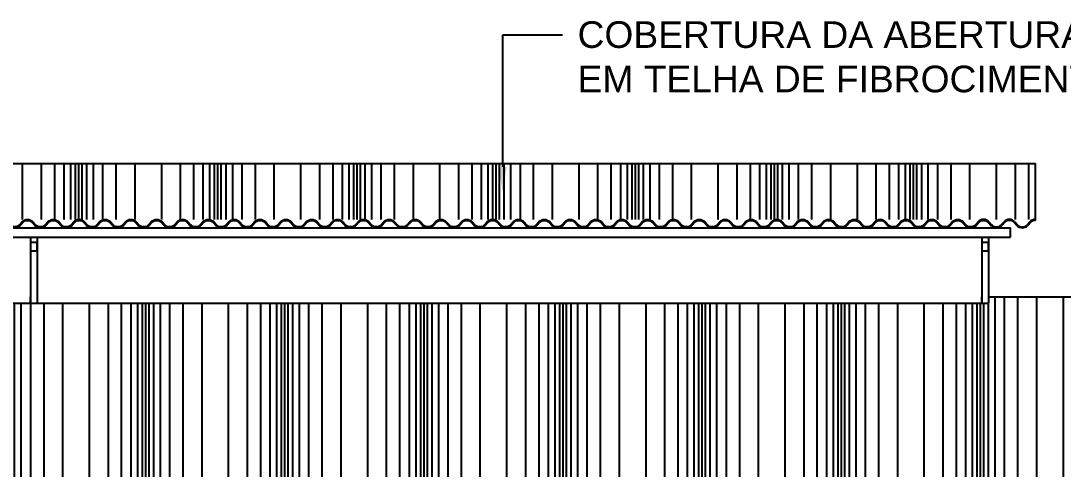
# Model space of a CAD drawing. Header units: metres. Extents: x 2494 to 3558, y 282 to 553.
# Drawn here: x 2902.1 to 2908.36, y 342.59 to 345.28 of the extents above; entities that cross this region are included whole.
import ezdxf
from ezdxf import colors
from ezdxf.entities.mleader import LeaderData, LeaderLine
from ezdxf.math import Vec2, Vec3

# ---------------------------------------------------------------- set-up
doc = ezdxf.new("R2010")
doc.units = ezdxf.units.M
doc.header["$LTSCALE"] = 7
doc.header["$MEASUREMENT"] = 0
for name, color, linetype in [('HACHURA PISOS', 250, 'Continuous'), ('PENA 01', 1, 'Continuous'), ('TXT ESPECIFICAÇÕES', 7, 'Continuous')]:
    doc.layers.add(name, color=color, linetype=linetype)
doc.styles.get("Standard").update_dxf_attribs({"font": 'arial.ttf'})

# ---------------------------------------------------------------- blocks, each defined once
blk = doc.blocks.new('tc')
at = {"layer": 'PENA 01'}
for p, q in [((-0.04, 0.3972), (-0.04, 0)), ((0, 0.3972), (0, 0)), ((-0.04, 0.3151), (-0.04, 0)), ((0, 0.3151), (0, 0)), ((0, 0), (0, 0.0385))]:
    blk.add_line(p, q, dxfattribs=at)
blk.add_lwpolyline([(-0.04, 0.3644), (0, 0.3644), (0, 0.3151), (-0.04, 0.3151)], close=True, dxfattribs=at)
blk = doc.blocks.new('F312X00')
for p, q in [((-38.19, 9.75), (-40.03, 7.74)), ((-37.75, 9.34), (-39.59, 7.33)), ((-31.25, 9.34), (-29.41, 7.33)), ((-30.81, 9.75), (-28.97, 7.74)), ((-20.49, 9.75), (-22.33, 7.74)), ((-20.05, 9.34), (-21.89, 7.33)), ((-13.55, 9.34), (-11.71, 7.33)), ((-13.11, 9.75), (-11.27, 7.74)), ((-2.79, 9.75), (-4.63, 7.74)), ((-2.35, 9.34), (-4.19, 7.33)), ((4.15, 9.34), (5.99, 7.33)), ((4.59, 9.75), (6.43, 7.74)), ((14.91, 9.75), (13.07, 7.74)), ((15.35, 9.34), (13.51, 7.33)), ((21.85, 9.34), (23.69, 7.33)), ((22.29, 9.75), (24.13, 7.74)), ((32.61, 9.75), (30.77, 7.74)), ((33.05, 9.34), (31.21, 7.33)), ((39.55, 9.34), (41.39, 7.33)), ((39.99, 9.75), (41.83, 7.74)), ((50.31, 9.75), (48.47, 7.74)), ((50.75, 9.34), (48.91, 7.33)), ((57.25, 9.34), (59.09, 7.33)), ((57.69, 9.75), (59.53, 7.74)), ((68.01, 9.75), (66.17, 7.74)), ((68.45, 9.34), (66.61, 7.33)), ((69.15, 9.96), (68.8, 10.45)), ((-40.46, 6.57), (-40.8, 7.06))]:
    blk.add_line(p, q)
for centre, radius, start, end in [((-43.35, 10.77), 4.5, 304.51811, 317.55243), ((-43.35, 10.77), 5.1, 304.51811, 317.55243), ((-34.5, 6.37), 5, 90, 137.55243), ((-34.5, 6.37), 4.4, 90, 137.55243), ((-34.5, 6.37), 5, 42.44757, 90), ((-34.5, 6.37), 4.4, 42.44757, 90), ((-25.65, 10.77), 5.1, 222.44757, 270), ((-25.65, 10.77), 4.5, 222.44757, 270), ((-25.65, 10.77), 4.5, 270, 317.55243), ((-25.65, 10.77), 5.1, 270, 317.55243), ((-16.8, 6.37), 5, 90, 137.55243), ((-16.8, 6.37), 4.4, 90, 137.55243), ((-16.8, 6.37), 5, 42.44757, 90), ((-16.8, 6.37), 4.4, 42.44757, 90), ((-7.95, 10.77), 5.1, 222.44757, 270), ((-7.95, 10.77), 4.5, 222.44757, 270), ((-7.95, 10.77), 4.5, 270, 317.55243), ((-7.95, 10.77), 5.1, 270, 317.55243), ((0.9, 6.37), 5, 90, 137.55243), ((0.9, 6.37), 4.4, 90, 137.55243), ((0.9, 6.37), 5, 42.44757, 90), ((0.9, 6.37), 4.4, 42.44757, 90), ((9.75, 10.77), 5.1, 222.44757, 270), ((9.75, 10.77), 4.5, 222.44757, 270), ((9.75, 10.77), 4.5, 270, 317.55243), ((9.75, 10.77), 5.1, 270, 317.55243), ((18.6, 6.37), 5, 90, 137.55243), ((18.6, 6.37), 4.4, 90, 137.55243), ((18.6, 6.37), 5, 42.44757, 90), ((18.6, 6.37), 4.4, 42.44757, 90), ((27.45, 10.77), 5.1, 222.44757, 270), ((27.45, 10.77), 4.5, 222.44757, 270), ((27.45, 10.77), 4.5, 270, 317.55243), ((27.45, 10.77), 5.1, 270, 317.55243), ((36.3, 6.37), 5, 90, 137.55243), ((36.3, 6.37), 4.4, 90, 137.55243), ((36.3, 6.37), 5, 42.44757, 90), ((36.3, 6.37), 4.4, 42.44757, 90), ((45.15, 10.77), 5.1, 222.44757, 270), ((45.15, 10.77), 4.5, 222.44757, 270), ((45.15, 10.77), 4.5, 270, 317.55243), ((45.15, 10.77), 5.1, 270, 317.55243), ((54, 6.37), 5, 90, 137.55243), ((54, 6.37), 4.4, 90, 137.55243), ((54, 6.37), 5, 42.44757, 90), ((54, 6.37), 4.4, 42.44757, 90), ((62.85, 10.77), 5.1, 222.44757, 270), ((62.85, 10.77), 4.5, 222.44757, 270), ((62.85, 10.77), 4.5, 270, 317.55243), ((62.85, 10.77), 5.1, 270, 317.55243), ((71.7, 6.37), 5, 125.41858, 137.55243), ((71.7, 6.37), 4.4, 125.41858, 137.55243)]:
    blk.add_arc(centre, radius, start, end)

msp = doc.modelspace()

# ---------------------------------------------------------------- hatches: boundary and pattern name
at = {"layer": 'HACHURA PISOS'}
h = msp.add_hatch(dxfattribs=at)
h.set_pattern_fill('HACH23,_O', color=256, scale=0.02, pattern_type=2)
h.set_pattern_definition([(90, (2808.7926, 372.5364), (0.836, 5e-17), []), (90, (2808.7644, 372.5364), (0.836, 5e-17), []), (90, (2808.7244, 372.5364), (0.836, 5e-17), []), (90, (2808.6678, 372.5364), (0.836, 5e-17), []), (90, (2808.5878, 372.5364), (0.836, 5e-17), []), (90, (2808.4746, 372.5364), (0.836, 5e-17), []), (90, (2808.3146, 372.5364), (0.836, 5e-17), []), (90, (2808.2014, 372.5364), (0.836, 5e-17), []), (90, (2808.1214, 372.5364), (0.836, 5e-17), []), (90, (2808.0648, 372.5364), (0.836, 5e-17), []), (90, (2808.0248, 372.5364), (0.836, 5e-17), []), (90, (2807.9966, 372.5364), (0.836, 5e-17), []), (90, (2807.9766, 372.5364), (0.836, 5e-17), [])])
h.paths.add_polyline_path([(2873.2799, 344.4228), (2908.1932, 344.4228), (2908.1932, 344.0877), (2873.2799, 344.0877)])
at = {"layer": 'PENA 01'}
h = msp.add_hatch(dxfattribs=at)
h.set_pattern_fill('HACH23,_O', color=256, scale=0.02, pattern_type=2)
h.set_pattern_definition([(90, (2710.5466, 383.7671), (0.836, 5e-17), []), (90, (2710.5184, 383.7671), (0.836, 5e-17), []), (90, (2710.4784, 383.7671), (0.836, 5e-17), []), (90, (2710.4218, 383.7671), (0.836, 5e-17), []), (90, (2710.3418, 383.7671), (0.836, 5e-17), []), (90, (2710.2286, 383.7671), (0.836, 5e-17), []), (90, (2710.0686, 383.7671), (0.836, 5e-17), []), (90, (2709.9554, 383.7671), (0.836, 5e-17), []), (90, (2709.8754, 383.7671), (0.836, 5e-17), []), (90, (2709.8188, 383.7671), (0.836, 5e-17), []), (90, (2709.7788, 383.7671), (0.836, 5e-17), []), (90, (2709.7506, 383.7671), (0.836, 5e-17), []), (90, (2709.7306, 383.7671), (0.836, 5e-17), [])])
h.paths.add_polyline_path([(2866.598, 342.5205), (2949.3915, 342.5205), (2949.3982, 343.6225), (2942.6182, 343.6225), (2942.6182, 343.584), (2919.5782, 343.584), (2919.5782, 343.6225), (2907.9132, 343.6225), (2907.9115, 343.5807), (2873.5599, 343.584), (2873.5599, 343.6225), (2866.6047, 343.6225)])

# ---------------------------------------------------------------- linework, layer by layer
for p, q in [((2873.2799, 344.4228), (2908.1932, 344.4228)), ((2908.1932, 344.0822), (2908.1932, 344.4228)), ((2873.4299, 344.0375), (2908.0432, 344.0375)), ((2907.7483, 344.0751), (2907.7514, 344.0794)), ((2907.7544, 344.0697), (2907.7706, 344.0521)), ((2907.7583, 344.0733), (2907.7745, 344.0556)), ((2907.8489, 344.0733), (2907.8327, 344.0556)), ((2907.8527, 344.0697), (2907.8366, 344.0521)), ((2907.9097, 344.0697), (2907.9258, 344.0521)), ((2907.9136, 344.0733), (2907.9297, 344.0556)), ((2908.0041, 344.0733), (2907.988, 344.0556)), ((2908.008, 344.0697), (2907.9919, 344.0521)), ((2908.0432, 343.9812), (2908.0432, 344.0375)), ((2908.065, 344.0697), (2908.0811, 344.0521)), ((2908.0689, 344.0733), (2908.085, 344.0556)), ((2908.1594, 344.0733), (2908.1432, 344.0556)), ((2908.1633, 344.0697), (2908.1471, 344.0521)), ((2873.4299, 343.9812), (2908.0432, 343.9812)), ((2873.5599, 343.584), (2907.9115, 343.584)), ((2873.5599, 343.584), (2907.9115, 343.584)), ((2907.9132, 343.6225), (2919.5782, 343.6225))]:
    msp.add_line(p, q, dxfattribs=at)
for centre, radius, start, end in [((2907.8812, 344.0437), 0.0439, 90, 137.55243), ((2907.8812, 344.0437), 0.0439, 42.44757, 90), ((2908.0365, 344.0437), 0.0439, 90, 137.55243), ((2908.0365, 344.0437), 0.0439, 42.44757, 90), ((2908.1917, 344.0437), 0.0439, 90, 137.55243), ((2908.1917, 344.0437), 0.0439, 88.05157, 90), ((2907.726, 344.0437), 0.0386, 42.44757, 54.58142), ((2907.726, 344.0437), 0.0439, 42.44757, 54.58142), ((2907.8036, 344.0823), 0.0447, 222.44757, 270), ((2907.8036, 344.0823), 0.0395, 222.44757, 270), ((2907.8036, 344.0823), 0.0395, 270, 317.55243), ((2907.8036, 344.0823), 0.0447, 270, 317.55243), ((2907.8812, 344.0437), 0.0386, 90, 137.55243), ((2907.8812, 344.0437), 0.0386, 42.44757, 90), ((2907.9589, 344.0823), 0.0447, 222.44757, 270), ((2907.9589, 344.0823), 0.0395, 222.44757, 270), ((2907.9589, 344.0823), 0.0395, 270, 317.55243), ((2907.9589, 344.0823), 0.0447, 270, 317.55243), ((2908.0365, 344.0437), 0.0386, 90, 137.55243), ((2908.0365, 344.0437), 0.0386, 42.44757, 90), ((2908.1141, 344.0823), 0.0447, 222.44757, 270), ((2908.1141, 344.0823), 0.0395, 222.44757, 270), ((2908.1141, 344.0823), 0.0395, 270, 317.55243), ((2908.1141, 344.0823), 0.0447, 270, 317.55243), ((2908.1917, 344.0437), 0.0386, 90, 137.55243), ((2908.1917, 344.0437), 0.0386, 87.78575, 90)]:
    msp.add_arc(centre, radius, start, end, dxfattribs=at)

# ---------------------------------------------------------------- block references
at = {"layer": 'PENA 01', "xscale": -0.0087719298245589, "yscale": 0.0087719298245589, "zscale": 0.0087719298245589}
for p in [(2901.9891, 343.9878), (2902.7654, 343.9878), (2903.5417, 343.9878), (2904.3181, 343.9878), (2905.0944, 343.9878), (2905.8707, 343.9878), (2906.647, 343.9878), (2907.5786, 343.9878)]:
    msp.add_blockref('F312X00', p, dxfattribs=at)
at = {"layer": 'PENA 01', "xscale": -1}
for p in [(2902.1549, 343.584), (2907.8715, 343.584)]:
    msp.add_blockref('tc', p, dxfattribs=at)

# ---------------------------------------------------------------- leaders
at = {"layer": 'TXT ESPECIFICAÇÕES', "ltscale": 0.05}
ml = msp.add_multileader_mtext('Standard', dxfattribs=at)
ml.set_content('COBERTURA DA ABERTURA ZENITAL\\PEM TELHA DE FIBROCIMENTO', color=256)
ml.set_leader_properties()
ml.build(insert=Vec2(0, 0))
ml.multileader.update_dxf_attribs({"dogleg_length": 0.36, "arrow_head_size": 0.15})
ctx = ml.context
ctx.base_point, ctx.char_height, ctx.arrow_head_size, ctx.landing_gap_size, ctx.plane_origin = Vec3(2905.3517, 345.1965), 0.16, 0.15, 0.09, Vec3(2905.662, 342.652)
notes = []
notes.append((ctx, [(0, (1, 1, 0), (2904.9917, 345.1965), (1, 0), 0.36, [(0, [(2904.9917, 344.2534)], 0, [])])]))
ctx.mtext.insert, ctx.mtext.flow_direction = Vec3(2905.4417, 345.2779), 5
for ctx, leaders in notes:
    for number, flags, end, landing, length, lines in leaders:
        leader = LeaderData()
        leader.index, (leader.has_last_leader_line, leader.has_dogleg_vector, leader.attachment_direction) = number, flags
        leader.last_leader_point, leader.dogleg_vector, leader.dogleg_length = Vec3(end), Vec3(landing), length
        for number, points, colour, breaks in lines:
            line = LeaderLine()
            line.index, line.vertices, line.color, line.breaks = number, Vec3.list(points), colors.encode_raw_color(colour), breaks
            leader.lines.append(line)
        ctx.leaders.append(leader)

doc.saveas('drawing.dxf')
